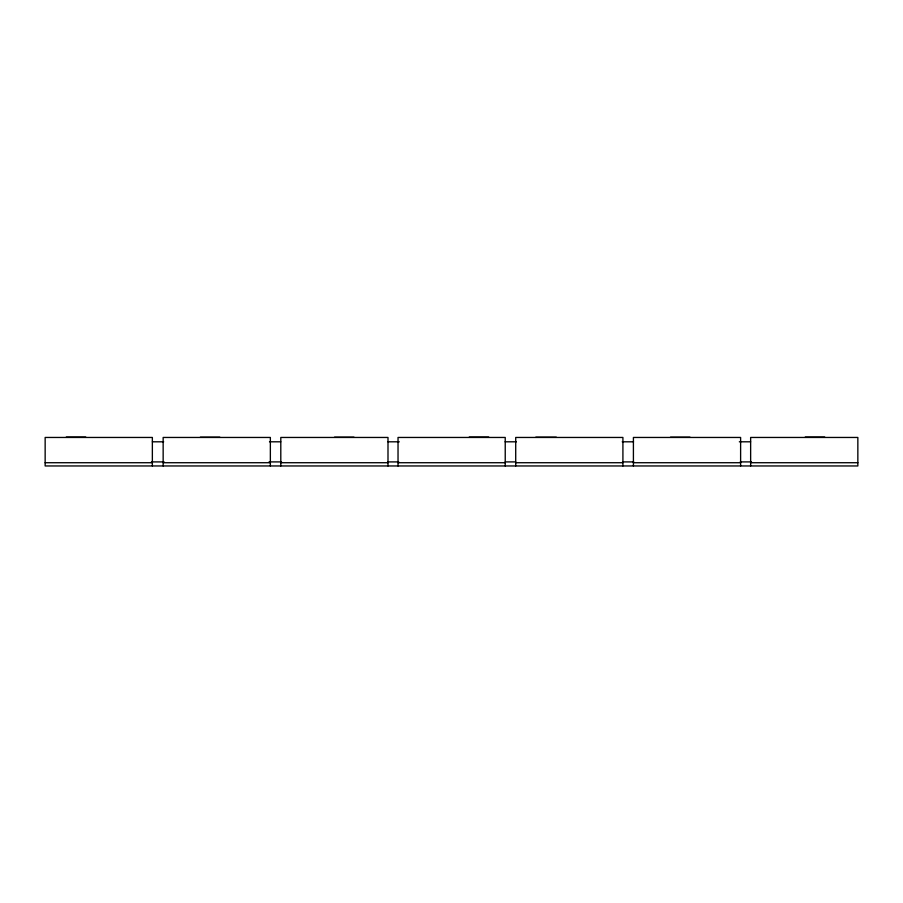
<?xml version="1.0" encoding="UTF-8"?>
<svg xmlns="http://www.w3.org/2000/svg" width="903" height="903" viewBox="0 0 903 903"><rect width="100%" height="100%" fill="white"/><g stroke="black" fill="none" stroke-linecap="round" stroke-linejoin="round"><path stroke-width="1.35" d="M66.269 437.041L85.762 437.041M469.244 437.041L488.726 437.041M805.239 437.041L824.732 437.041M200.353 437.187L219.847 437.187M334.505 437.187L353.999 437.187M535.795 437.187L556.316 437.187M670.5 437.187L689.994 437.187M152.381 441.804L163.669 441.804M269.489 441.804L280.777 441.804M388.008 441.804L399.295 441.804M505.116 441.804L516.403 441.804M622.223 441.804L633.511 441.804M739.331 441.804L750.619 441.804M151.456 461.907L164.109 461.907M269.038 461.907L281.522 461.907M387.635 461.907L398.708 461.907M505.228 461.907L515.715 461.907M622.539 461.907L633.714 461.907M740.268 461.907L751.488 461.907M45.15 462.72L152.359 462.72M163.15 462.72L270.358 462.72M280.799 462.72L387.997 462.72M398.031 462.72L505.228 462.72M515.715 462.72L622.912 462.72M633.409 462.72L740.618 462.72M750.641 462.72L857.85 462.72M750.641 465.959L750.641 437.458L857.85 437.458L857.85 465.959L45.15 465.959L45.15 437.458L152.359 437.458L152.359 465.959M740.618 465.959L740.618 437.458L633.409 437.458L633.409 465.959M622.912 465.959L622.912 437.458L515.715 437.458L515.715 465.959M505.228 465.959L505.228 437.458L398.031 437.458L398.031 465.959M387.997 465.959L387.997 437.458L280.799 437.458L280.799 465.959M270.358 465.959L270.358 437.458L163.15 437.458L163.15 465.959"/></g></svg>
